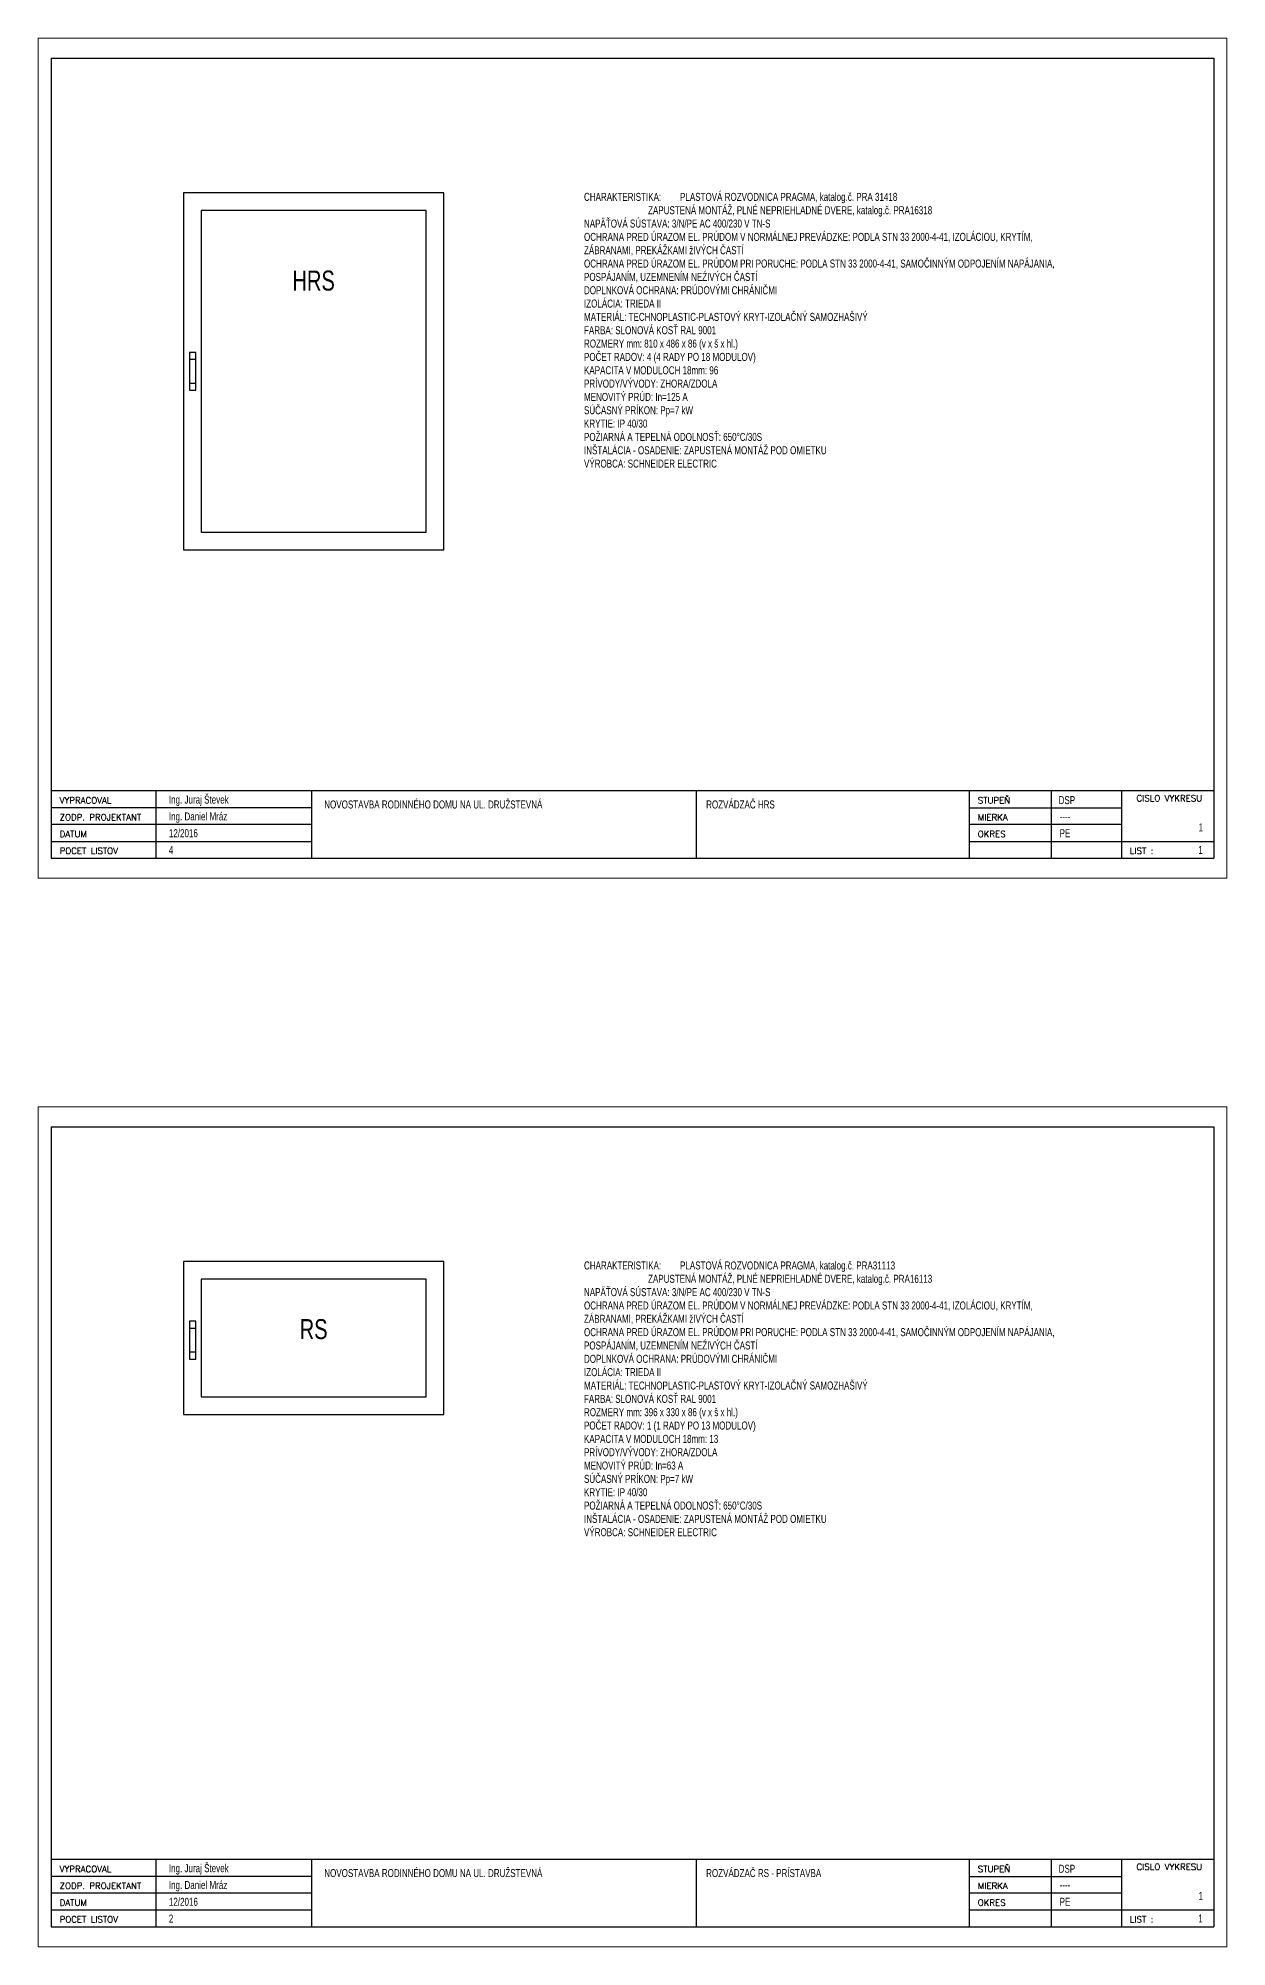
# Model space of a CAD drawing. Header units: millimetres. Extents: x -303 to 1005, y -240 to 237.
# Drawn here: x -303 to -6, y -240 to 237.1 of the extents above; entities that cross this region are included whole.
import ezdxf
from ezdxf.enums import TextEntityAlignment as Align

# ---------------------------------------------------------------- set-up
doc = ezdxf.new("R2010")
doc.units = ezdxf.units.MM
doc.linetypes.add('CONTINU', pattern=[0])
doc.styles.add('ROMANS', font='romans')
doc.styles.add('TR-ELEC', font='TXT', dxfattribs={"width": 0.75, "height": 2})

# ---------------------------------------------------------------- blocks, each defined once
blk = doc.blocks.new('ListA4')
for p, q in [((577.35, 316.98), (577.35, 116.98)), ((577.35, 316.98), (867.85, 316.98)), ((867.85, 316.98), (867.85, 116.98)), ((867.85, 133.78), (577.35, 133.78)), ((867.85, 133.78), (577.35, 133.78)), ((603.6, 116.98), (603.6, 133.78)), ((603.6, 116.98), (603.6, 133.78)), ((642.46, 116.98), (642.46, 133.78)), ((642.46, 116.98), (642.46, 133.78)), ((738.63, 116.98), (738.63, 133.78)), ((806.77, 116.98), (806.77, 133.78)), ((806.77, 116.98), (806.77, 133.78)), ((827.22, 133.78), (827.22, 116.98)), ((844.75, 133.78), (844.75, 116.98)), ((642.46, 129.58), (577.35, 129.58)), ((642.46, 129.58), (577.35, 129.58)), ((806.77, 129.58), (844.75, 129.58)), ((806.77, 129.58), (844.75, 129.58)), ((642.46, 125.38), (577.35, 125.38)), ((642.46, 125.38), (577.35, 125.38)), ((844.75, 125.38), (806.77, 125.38)), ((844.75, 125.38), (806.77, 125.38)), ((577.35, 121.18), (642.46, 121.18)), ((577.35, 121.18), (642.46, 121.18)), ((806.77, 121.18), (851.25, 121.18)), ((806.77, 121.18), (851.25, 121.18)), ((844.75, 121.18), (867.85, 121.18)), ((844.75, 121.18), (867.85, 121.18)), ((577.35, 116.98), (867.85, 116.98)), ((577.35, 116.98), (867.85, 116.98))]:
    blk.add_line(p, q)
at = {"style": 'ROMANS'}
for s, height, p in [('VYPRACOVAL', 1.575, (579.45, 130.63)), ('STUPEŇ', 1.575, (808.87, 130.63)), ('ZODP. PROJEKTANT', 1.5752, (579.45, 126.43)), ('MIERKA', 1.575, (808.87, 126.43)), ('DATUM', 1.575, (579.45, 122.23)), ('POCET LISTOV', 1.5752, (579.45, 118.03)), ('OKRES', 1.575, (808.87, 122.23)), ('LIST :', 1.575, (846.86, 118.03)), ('LIST :', 1.575, (846.86, 118.03))]:
    blk.add_text(s, height=height, dxfattribs=at).set_placement(p)
blk.add_text('CISLO VYKRESU', height=1.5752, dxfattribs=at).set_placement((864.94, 131.18), align=Align.RIGHT)
at = {"style": 'TR-ELEC', "width": 0.75}
for tag, p in [('MENO', (606.75, 130.63)), ('NAZOV', (645.58, 129.41)), ('ROZVADZAC', (741, 129.41)), ('STUPEN', (829.08, 130.5)), ('ZAKAZKA', (606.75, 126.43)), ('DATUM', (606.75, 122.23)), ('OKRES', (829.32, 122.23)), ('MIERKA', (829.32, 126.43)), ('POCETSTR', (606.75, 118.03))]:
    blk.add_attdef(tag, p, '', height=2, dxfattribs=at)
for tag, p in [('CV', (865.14, 123.67)), ('CL', (865.09, 118.06))]:
    blk.add_attdef(tag, text='', height=2, dxfattribs=at).set_placement(p, align=Align.RIGHT)

msp = doc.modelspace()

# ---------------------------------------------------------------- linework, layer by layer
at = {"linetype": 'CONTINU', "lineweight": 0}
for points in [[(-303.02, 27.14), (-303.02, 237.14), (-6.02, 237.14), (-6.02, 27.14)], [(-303.02, -239.99), (-303.02, -29.99), (-6.02, -29.99), (-6.02, -239.99)]]:
    msp.add_lwpolyline(points, close=True, dxfattribs=at)
at = {"linetype": 'CONTINU'}
for points in [[(-266.69, 198.47), (-266.69, 109.25), (-201.69, 109.25), (-201.69, 198.47)], [(-262.28, 194.05), (-262.28, 113.66), (-206.11, 113.66), (-206.11, 194.05)], [(-265.25, 158.59), (-265.25, 149.13), (-263.66, 149.13), (-263.66, 158.59)], [(-265.25, 156.78), (-265.25, 150.93), (-263.66, 150.93), (-263.66, 156.78)], [(-266.69, -68.66), (-266.69, -106.91), (-201.69, -106.91), (-201.69, -68.66)], [(-262.28, -73.07), (-262.28, -102.5), (-206.11, -102.5), (-206.11, -73.07)], [(-265.25, -83.61), (-265.25, -93.07), (-263.66, -93.07), (-263.66, -83.61)], [(-265.25, -85.41), (-265.25, -91.26), (-263.66, -91.26), (-263.66, -85.41)]]:
    msp.add_lwpolyline(points, close=True, dxfattribs=at)

# ---------------------------------------------------------------- block references
for p, values in [((-877.12, -84.83), {'MENO': 'Ing. Juraj Števek', 'ZAKAZKA': 'Ing. Daniel Mráz', 'DATUM': '12/2016', 'POCETSTR': '4', 'NAZOV': 'NOVOSTAVBA RODINNÉHO DOMU NA UL. DRUŽSTEVNÁ', 'ROZVADZAC': 'ROZVÁDZAČ HRS', 'STUPEN': 'DSP', 'MIERKA': '----', 'OKRES': 'PE', 'CV': '1', 'CL': '1'}), ((-877.12, -351.96), {'MENO': 'Ing. Juraj Števek', 'ZAKAZKA': 'Ing. Daniel Mráz', 'DATUM': '12/2016', 'POCETSTR': '2', 'NAZOV': 'NOVOSTAVBA RODINNÉHO DOMU NA UL. DRUŽSTEVNÁ', 'ROZVADZAC': 'ROZVÁDZAČ RS - PRÍSTAVBA', 'STUPEN': 'DSP', 'MIERKA': '----', 'OKRES': 'PE', 'CV': '1', 'CL': '1'})]:
    msp.add_blockref('ListA4', p).add_auto_attribs(values)

# ---------------------------------------------------------------- texts
at = {"linetype": 'CONTINU', "char_height": 2, "attachment_point": 1, "style": 'TR-ELEC'}
for s, insert, width in [('{CHARAKTERISTIKA: ^IPLASTOVÁ ROZVODNICA PRAGMA, katalog.č. PRA 31418\\P^I^IZAPUSTENÁ MONTÁŽ, PLNÉ NEPRIEHLADNÉ DVERE, katalog.č. PRA16318\\PNAPÄŤOVÁ SÚSTAVA: 3/N/PE AC 400/230 V TN-S\\POCHRANA PRED ÚRAZOM EL. PRÚDOM V NORMÁLNEJ PREVÁDZKE: PODLA STN 33 2000-4-41, IZOLÁCIOU, KRYTÍM,\\PZÁBRANAMI, PREKÁŽKAMI žIVÝCH ČASTÍ\\POCHRANA PRED ÚRAZOM EL. PRÚDOM PRI PORUCHE: PODLA STN 33 2000-4-41, SAMOČINNÝM ODPOJENÍM NAPÁJANIA,\\PPOSPÁJANÍM, UZEMNENÍM NEŹIVÝCH ČASTÍ\\PDOPLNKOVÁ OCHRANA: PRÚDOVÝMI CHRÁNIČMI\\PIZOLÁCIA: TRIEDA II\\PMATERIÁL: TECHNOPLASTIC-PLASTOVÝ KRYT-IZOLAČNÝ SAMOZHAŠIVÝ\\PFARBA: SLONOVÁ KOSŤ RAL 9001\\PROZMERY mm: 810 x 486 x 86 (v x š x hl.)\\PPOČET RADOV: 4 (4 RADY PO 18 MODULOV)\\PKAPACITA V MODULOCH 18mm: 96\\PPRÍVODY/VÝVODY: ZHORA/ZDOLA\\PMENOVITÝ PRÚD: In=125 A\\PSÚČASNÝ PRÍKON: Pp=7 kW\\PKRYTIE: IP 40/30\\PPOŽIARNÁ A TEPELNÁ ODOLNOSŤ: 650°C/30S\\PINŠTALÁCIA - OSADENIE: ZAPUSTENÁ MONTÁŽ POD OMIETKU\\PVÝROBCA: SCHNEIDER ELECTRIC}', (-166.64, 198.47), 150.1442), ('{\\pxqc;\\P\\P\\H2.5x;\\PHRS}', (-262.28, 194.05), 56.1682), ('{CHARAKTERISTIKA: ^IPLASTOVÁ ROZVODNICA PRAGMA, katalog.č. PRA31113\\P^I^IZAPUSTENÁ MONTÁŽ, PLNÉ NEPRIEHLADNÉ DVERE, katalog.č. PRA16113\\PNAPÄŤOVÁ SÚSTAVA: 3/N/PE AC 400/230 V TN-S\\POCHRANA PRED ÚRAZOM EL. PRÚDOM V NORMÁLNEJ PREVÁDZKE: PODLA STN 33 2000-4-41, IZOLÁCIOU, KRYTÍM,\\PZÁBRANAMI, PREKÁŽKAMI žIVÝCH ČASTÍ\\POCHRANA PRED ÚRAZOM EL. PRÚDOM PRI PORUCHE: PODLA STN 33 2000-4-41, SAMOČINNÝM ODPOJENÍM NAPÁJANIA,\\PPOSPÁJANÍM, UZEMNENÍM NEŹIVÝCH ČASTÍ\\PDOPLNKOVÁ OCHRANA: PRÚDOVÝMI CHRÁNIČMI\\PIZOLÁCIA: TRIEDA II\\PMATERIÁL: TECHNOPLASTIC-PLASTOVÝ KRYT-IZOLAČNÝ SAMOZHAŠIVÝ\\PFARBA: SLONOVÁ KOSŤ RAL 9001\\PROZMERY mm: 396 x 330 x 86 (v x š x hl.)\\PPOČET RADOV: 1 (1 RADY PO 13 MODULOV)\\PKAPACITA V MODULOCH 18mm: 13\\PPRÍVODY/VÝVODY: ZHORA/ZDOLA\\PMENOVITÝ PRÚD: In=63 A\\PSÚČASNÝ PRÍKON: Pp=7 kW\\PKRYTIE: IP 40/30\\PPOŽIARNÁ A TEPELNÁ ODOLNOSŤ: 650°C/30S\\PINŠTALÁCIA - OSADENIE: ZAPUSTENÁ MONTÁŽ POD OMIETKU\\PVÝROBCA: SCHNEIDER ELECTRIC}', (-166.64, -68.66), 147.884), ('{\\pxqc;\\P\\P\\P\\H2.5x;RS}', (-262.28, -73.07), 56.1682)]:
    msp.add_mtext(s, dxfattribs=dict(at, insert=insert, width=width))

doc.saveas('drawing.dxf')
